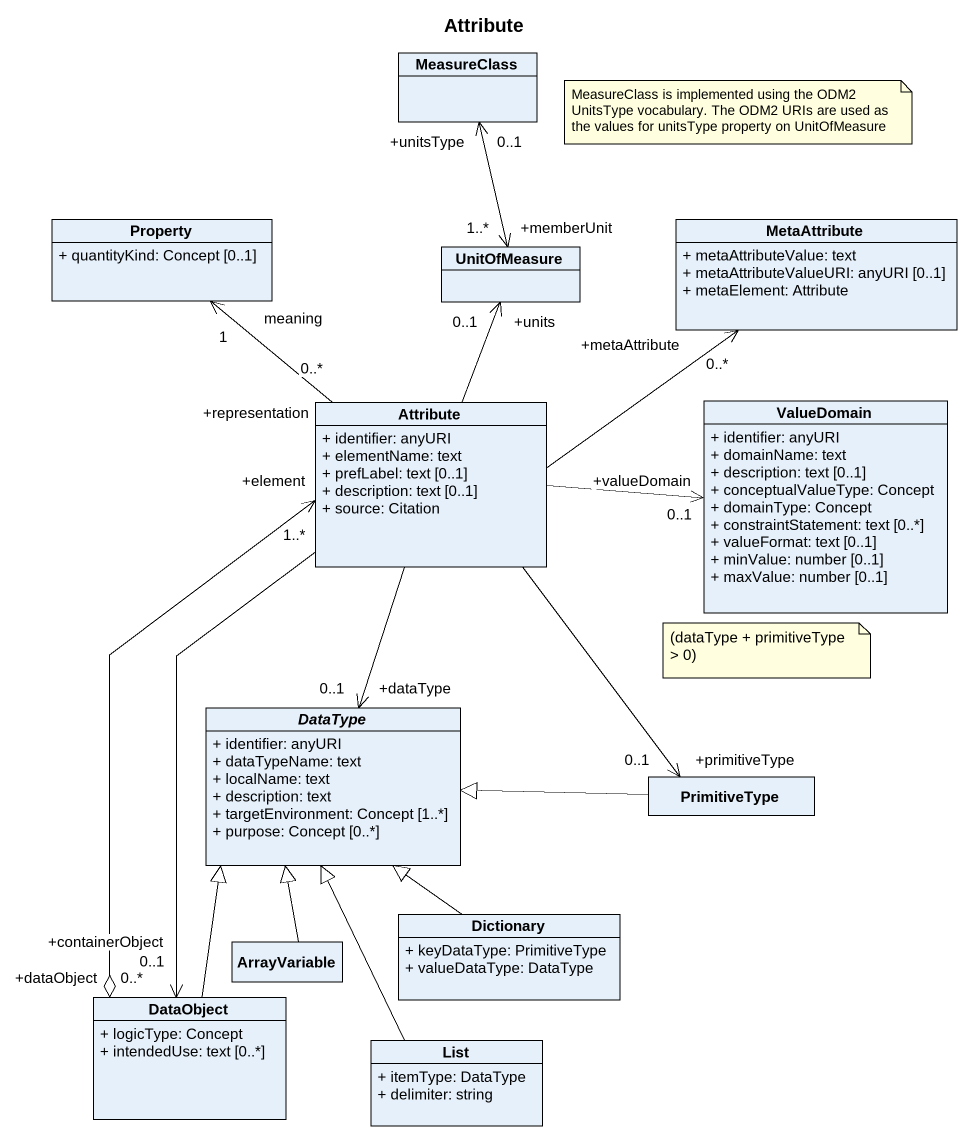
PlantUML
@startuml
title Attribute
hide circle
hide empty members
skinparam classAttributeIconSize 0
class MeasureClass
class Property {
  + quantityKind: Concept [0..1]
}
class UnitOfMeasure
class MetaAttribute {
  + metaAttributeValue: text
  + metaAttributeValueURI: anyURI [0..1]
  + metaElement: Attribute
}
class Attribute {
  + identifier: anyURI
  + elementName: text
  + prefLabel: text [0..1]
  + description: text [0..1]
  + source: Citation
}
class ValueDomain {
  + identifier: anyURI
  + domainName: text
  + description: text [0..1]
  + conceptualValueType: Concept
  + domainType: Concept
  + constraintStatement: text [0..*]
  + valueFormat: text [0..1]
  + minValue: number [0..1]
  + maxValue: number [0..1]
}
abstract class DataType {
  + identifier: anyURI
  + dataTypeName: text
  + localName: text
  + description: text
  + targetEnvironment: Concept [1..*]
  + purpose: Concept [0..*]
}
class PrimitiveType
class Dictionary {
  + keyDataType: PrimitiveType
  + valueDataType: DataType
}
class DataObject {
  + logicType: Concept
  + intendedUse: text [0..*]
}
class ArrayVariable
class List {
  + itemType: DataType
  + delimiter: string
}
UnitOfMeasure "+memberUnit\n1..*" <-up-> "+unitsType\n0..1" MeasureClass
Attribute "+representation\n0..*" -up-> "meaning\n1" Property
Attribute -up-> "+units\n0..1" UnitOfMeasure
Attribute -right-> "+metaAttribute\n0..*" MetaAttribute
Attribute -right-> "+valueDomain\n0..1" ValueDomain
Attribute --> "+dataType\n0..1" DataType
Attribute --> "+primitiveType\n0..1" PrimitiveType
Attribute --> "+containerObject\n0..1" DataObject
PrimitiveType -left-|> DataType
Dictionary -up-|> DataType
DataObject "+dataObject\n0..*" o-up-> "+element\n1..*" Attribute
DataObject -up-|> DataType
ArrayVariable -up-|> DataType
List -up-|> DataType
note as N1
  MeasureClass is implemented using the ODM2 UnitsType vocabulary. The ODM2 URIs are used as the values for unitsType property on UnitOfMeasure
end note
note as N2
  (dataType + primitiveType > 0)
end note
@enduml
